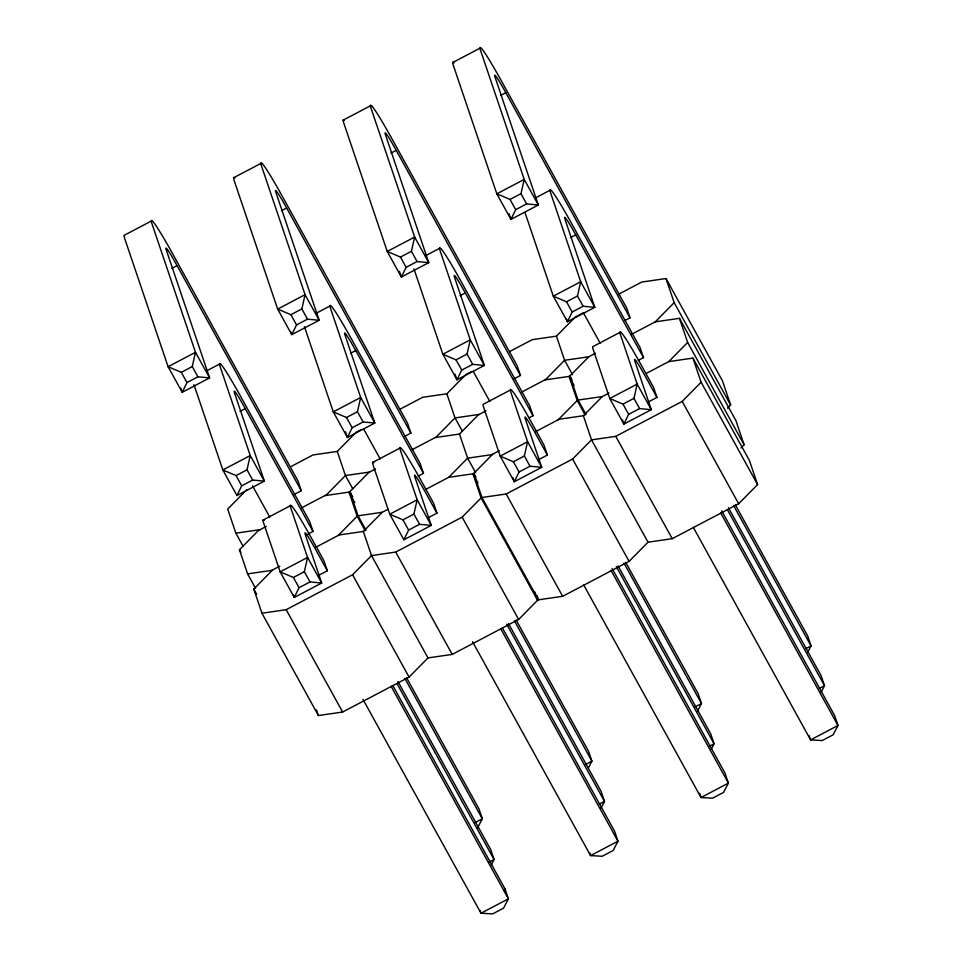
<?xml version="1.0" encoding="UTF-8"?>
<svg xmlns="http://www.w3.org/2000/svg" width="962" height="962" viewBox="0 0 962 962"><rect width="100%" height="100%" fill="white"/><g stroke="black" fill="none" stroke-linecap="round" stroke-linejoin="round"><path stroke-width="1.44" d="M504.509 891.666L505.026 888.888L392.773 685.473M301.286 490.74L177.056 265.62A31 1.756 62.3 0 0 166.306 249.988L209.608 377.898L197.919 376.803L192.268 366.57L195.49 352.308L152.188 224.399A62.001 3.499 62.3 0 1 173.689 255.676L297.919 480.796L301.286 490.74L293.458 494.865M313.035 531.445L245.274 408.658A31 1.756 62.3 0 0 234.524 393.013L264.358 481.144L252.669 480.05L247.018 469.817L250.228 455.555L220.406 367.436A62.001 3.499 62.3 0 1 241.907 398.713L309.668 521.5L313.035 531.445L307.816 534.187M410.87 433.116L286.64 207.996A31 1.756 62.3 0 0 275.89 192.352L319.18 320.262L307.491 319.18L301.852 308.934L305.062 294.685L261.772 166.775A62.001 3.499 62.3 0 1 283.273 198.04L407.503 423.172L410.87 433.116L404.341 436.544M327.357 570.779L316.077 550.324A31 1.756 62.3 0 0 305.327 534.692L321.693 583.032L310.005 581.938L304.353 571.705L307.563 557.443L291.209 509.102A62.001 3.499 62.3 0 1 312.71 540.379L323.99 560.834L327.357 570.779L318.23 575.577M423.472 473.352L355.712 350.565A31 1.756 62.3 0 0 344.961 334.932L374.795 423.052L363.107 421.969L357.455 411.736L360.678 397.474L330.844 309.343A62.001 3.499 62.3 0 1 352.345 340.62L420.105 463.407L423.472 473.352L418.254 476.106M520.442 375.481L396.212 150.361A31 1.756 62.3 0 0 385.461 134.716L428.763 262.638L417.075 261.544L411.423 251.31L414.646 237.049L371.344 109.139A62.001 3.499 62.3 0 1 392.845 140.416L517.075 365.536L520.442 375.481L513.924 378.908M436.94 513.143L425.649 492.7A31 1.756 62.3 0 0 414.899 477.056L431.265 525.396L419.576 524.302L413.925 514.069L417.147 499.807L400.781 451.479A62.001 3.499 62.3 0 1 422.282 482.756L433.573 503.198L436.94 513.143L427.801 517.941M533.044 415.728L465.295 292.941A31 1.756 62.3 0 0 454.545 277.296L484.367 365.428L472.679 364.333L467.039 354.1L470.25 339.839L440.428 251.719A62.001 3.499 62.3 0 1 461.928 282.996L529.677 405.772L533.044 415.728L529.136 417.785M630.014 317.845L505.796 92.725A31 1.756 62.3 0 0 495.045 77.092L538.335 205.002L526.647 203.908L520.995 193.675L524.218 179.413L480.916 51.503A62.001 3.499 62.3 0 1 502.429 82.78L626.647 307.9L630.014 317.845L624.807 320.599M547.378 455.062L536.099 434.608A31 1.756 62.3 0 0 525.348 418.975L541.702 467.304L530.014 466.221L524.362 455.988L527.585 441.726L511.231 393.386A62.001 3.499 62.3 0 1 532.732 424.663L544.011 445.117L547.378 455.062L538.251 459.86M643.482 357.636L575.733 234.848A31 1.756 62.3 0 0 564.983 219.216L594.805 307.335L583.116 306.253L577.477 296.019L580.687 281.758L550.865 193.627A62.001 3.499 62.3 0 1 572.366 224.904L640.115 347.691L643.482 357.636L638.263 360.377M656.95 397.426L645.67 376.984A31 1.756 62.3 0 0 634.92 361.339L651.286 409.68L639.598 408.585L633.946 398.352L637.157 384.091L620.803 335.762A62.001 3.499 62.3 0 1 642.303 367.027L653.583 387.482L656.95 397.426L647.823 402.224M197.919 376.803L186.965 382.563L182.215 392.304L168.097 366.714L124.795 238.804A62.001 3.499 62.3 0 1 124.014 235.401L151.407 220.995M307.491 319.18L296.536 324.94L291.787 334.668L277.669 309.091L234.379 181.181A62.001 3.499 62.3 0 1 234.788 178.09M193.975 384.68L222.835 469.961L236.953 495.55L241.702 485.81L252.669 480.05M417.075 261.544L406.108 267.304L401.37 277.044L387.241 251.455L343.951 123.545A62.001 3.499 62.3 0 1 344.372 120.454M363.107 421.969L352.14 427.729L347.402 437.469L333.285 411.88L304.413 326.599M310.005 581.938L299.038 587.698L294.288 597.438L280.17 571.849L263.816 523.52A62.001 3.499 62.3 0 1 264.225 520.418M526.647 203.908L515.692 209.668L510.942 219.408L496.825 193.819L453.523 65.909A62.001 3.499 62.3 0 1 453.944 62.819M472.679 364.333L461.724 370.093L456.974 379.834L442.857 354.244L413.985 268.963M373.809 462.794A62.001 3.499 62.3 0 0 373.388 465.885L389.754 514.213L403.872 539.802L408.622 530.062L419.576 524.302M583.116 306.253L572.162 312.013L567.412 321.753L553.294 296.164L524.915 212.301M530.014 466.221L519.059 471.981L514.309 481.721L500.192 456.132L483.826 407.792A62.001 3.499 62.3 0 1 483.044 404.389L510.449 389.983M639.598 408.585L628.631 414.345L623.881 424.086L609.764 398.496L593.41 350.168A62.001 3.499 62.3 0 1 592.628 346.765L620.021 332.347M477.489 828.102L482.323 818.806L478.956 808.85L406.529 677.621M491.293 864.814L494.059 859.499L490.692 849.554L398.003 681.577M588.443 767.82L591.895 761.17L588.528 751.226L516.113 619.997M601.046 808.056L604.497 801.406L601.13 791.461L508.441 623.484M697.33 711.519L701.466 703.535L698.099 693.59L625.685 562.361M711.315 749.097L714.081 743.782L710.714 733.838L618.013 565.86M807.599 652.549L811.05 645.911L807.683 635.954L735.269 504.725M821.067 692.339L824.518 685.69L821.151 675.745L728.45 507.768M246.621 489.886L227.705 509.054L235.87 533.188L243.109 546.308M255.567 588.311L247.607 573.881L239.442 549.759L258.357 530.579L266.33 526.382M290.464 466.823L313.059 454.942L337.277 451.431L356.193 432.251L361.508 429.461M534.68 591.774L537.566 600.288L518.638 619.468L452.212 654.4L427.982 657.924L409.066 677.092L342.628 712.036L318.41 715.548L261.941 613.215L253.776 589.093L272.691 569.913M366.005 530.23L358.044 515.788L349.879 491.666L368.795 472.486L375.445 468.999M400.048 409.187L422.631 397.306L446.849 393.795L465.776 374.615L471.091 371.825M338.263 535.425L357.179 516.245L349.014 492.123L324.795 495.634M315.68 547.306L339.129 534.968L363.347 531.457L382.263 512.277L387.578 509.487M435.233 437.554L459.463 434.042L478.379 414.862L485.882 410.918M509.619 351.551L532.214 339.682L556.433 336.159L575.348 316.991L583.321 312.794M261.941 613.215L286.159 609.704L352.597 574.759L371.512 555.579L395.731 552.068L462.169 517.123L481.096 497.943L472.931 473.821L448.701 477.332L426.118 489.213M448.701 477.332L467.628 458.165L491.847 454.653L499.35 450.697M646.127 373.496L668.722 361.616L692.941 358.104L749.41 460.449L757.575 484.571L738.66 503.751L672.222 538.684L648.003 542.207L629.088 561.375L562.65 596.32L538.431 599.831L481.95 497.498L473.785 473.376L492.712 454.196M586.026 414.502L578.066 400.072L569.901 375.95L588.816 356.77L595.466 353.282M558.285 419.709L577.2 400.529L569.035 376.407L544.817 379.918M631.337 334.415L655.254 321.837L674.17 302.657L666.005 278.535L641.786 282.046L617.869 294.625M535.69 431.589L559.138 419.252L583.369 415.74L602.284 396.56L608.922 393.073M481.95 497.498L506.18 493.987L572.606 459.042L591.534 439.862L615.752 436.351L682.19 401.407L701.106 382.227L692.941 358.104M668.722 361.616L687.638 342.448L679.473 318.326L655.254 321.837M727.488 408.189L730.639 404.99L722.474 380.868L666.005 278.535M740.956 447.979L744.107 444.781L735.942 420.659L679.473 318.326M233.598 177.778L260.991 163.36M343.169 120.142L370.562 105.736M452.741 62.506L480.146 48.1M171.837 268.362L177.056 265.62M281.421 210.738L286.64 207.996M390.993 153.102L396.212 150.361M500.577 95.466L505.796 92.725M180.772 388.047L182.215 392.304L209.608 377.898L195.49 352.308L168.097 366.714L181.313 372.33L192.268 366.57M290.825 331.83L291.787 334.668L319.18 320.262L305.062 294.685L277.669 309.091L290.885 314.706L301.852 308.934M399.434 271.356L401.37 277.044L428.763 262.638L414.646 237.049L387.241 251.455L400.469 257.07L411.423 251.31M509.018 213.72L510.942 219.408L538.335 205.002L524.218 179.413L496.825 193.819L510.04 199.435L520.995 193.675M206.577 370.887L219.625 364.033M315.716 313.492L330.062 305.94M425.288 255.856L439.646 248.316M535.726 197.775L550.084 190.223M240.055 411.399L245.274 408.658M350.493 353.319L355.712 350.565M460.077 295.683L465.295 292.941M570.514 237.602L575.733 234.848M236.953 495.55L264.358 481.144L250.228 455.555L222.835 469.961L236.063 475.577L247.018 469.817M345.478 431.782L347.402 437.469L374.795 423.052L360.678 397.474L333.285 411.88L346.5 417.496L357.455 411.736M455.05 374.146L456.974 379.834L484.367 365.428L470.25 339.839L442.857 354.244L456.072 359.86L467.039 354.1M566.45 318.903L567.412 321.753L594.805 307.335L580.687 281.758L553.294 296.164L566.51 301.779L577.477 296.019M263.035 520.105L290.428 505.699M372.607 462.481L400 448.064M301.274 508.008L326.527 494.733L345.442 475.553L369.661 472.041M412.181 449.675L436.099 437.097L455.014 417.917L479.244 414.406M521.765 392.039L545.67 379.461L564.598 360.293L588.816 356.77M279.798 566.173L271.825 570.37L247.607 573.881M293.326 594.588L294.288 597.438L321.693 583.032L307.563 557.443L280.17 571.849L293.398 577.465L304.353 571.705M403.872 539.802L431.265 525.396L417.147 499.807L389.754 514.213L402.97 519.829L413.925 514.069M512.866 477.453L514.309 481.721L541.702 467.304L527.585 441.726L500.192 456.132L513.407 461.748L524.362 455.988M622.438 419.817L623.881 424.086L651.286 409.68L637.157 384.091L609.764 398.496L622.991 404.112L633.946 398.352M474.494 822.919L482.323 818.806L404.834 678.378M585.377 764.598L591.895 761.17L514.405 620.755M694.949 706.974L701.466 703.535L623.989 563.119M805.831 648.653L811.05 645.911L733.561 505.483M488.84 862.241L494.059 859.499L397.017 683.645M599.278 804.16L604.497 801.406L506.733 624.254M708.862 746.524L714.081 743.782L616.317 566.618M819.299 688.443L824.518 685.69L727.476 509.848M578.066 400.072L602.284 396.56M235.87 533.188L260.089 529.665M358.044 515.788L382.263 512.277M674.17 302.657L730.639 404.99M687.638 342.448L744.107 444.781M701.106 382.227L757.575 484.571M682.19 401.407L738.66 503.751M721.644 510.81L834.619 715.536L837.986 725.48L833.152 734.788L822.197 740.548L810.593 739.886L693.277 527.296M720.67 512.89L837.986 725.48L810.593 739.886L809.15 735.629M583.657 313.263L600.24 343.314M510.04 199.435L515.692 209.668M566.51 301.779L572.162 312.013M622.991 404.112L628.631 414.345M615.752 436.351L672.222 538.684M572.558 374.723L564.598 360.293L556.433 336.159M569.901 375.95L572.065 379.894M569.035 376.407L574.098 385.594M577.2 400.529L585.161 414.959M648.003 542.207L591.534 439.862L583.369 415.74M572.606 459.042L629.088 561.375M612.072 568.446L725.035 773.171L728.402 783.116L723.568 792.423L712.614 798.183L701.009 797.522L583.693 584.932M611.086 570.514L728.402 783.116L701.009 797.522L699.566 793.265M473.22 371.356L489.79 401.394M400.469 257.07L406.108 267.304M513.407 461.748L519.059 471.981M456.072 359.86L461.724 370.093M506.18 493.987L562.65 596.32M462.253 431.036L455.014 417.917L446.849 393.795M475.589 472.595L467.628 458.165L459.463 434.042M473.785 473.376L475.962 477.308M472.931 473.821L477.994 483.008M481.096 497.943L537.566 600.288M462.169 517.123L518.638 619.468M502.356 627.849L614.598 831.252L617.965 841.197L613.131 850.504L602.176 856.264L590.572 855.603L472.534 641.702M500.649 628.607L617.965 841.197L590.572 855.603L589.61 852.765M363.636 428.98L380.218 459.03M290.885 314.706L296.536 324.94M346.5 417.496L352.14 427.729M402.97 519.829L408.622 530.062M395.731 552.068L452.212 654.4M352.681 488.672L345.442 475.553L337.277 451.431M349.879 491.666L352.777 496.921M349.014 492.123L354.81 502.621M357.179 516.245L365.151 530.675M427.982 657.924L371.512 555.579L363.347 531.457M352.597 574.759L409.066 677.092M391.077 686.243L508.393 898.833L503.559 908.14L492.604 913.9L481 913.239L362.963 699.338M252.477 485.762L269.781 517.111M181.313 372.33L186.965 382.563M293.398 577.465L299.038 587.698M236.063 475.577L241.702 485.81M286.159 609.704L342.628 712.036M239.442 549.759L240.885 552.38M253.776 589.093L256.674 594.336M536.988 595.574L538.431 599.831M505.026 888.888L508.393 898.833L481 913.239L480.038 910.401M316.486 709.872L318.41 715.548"/></g></svg>
